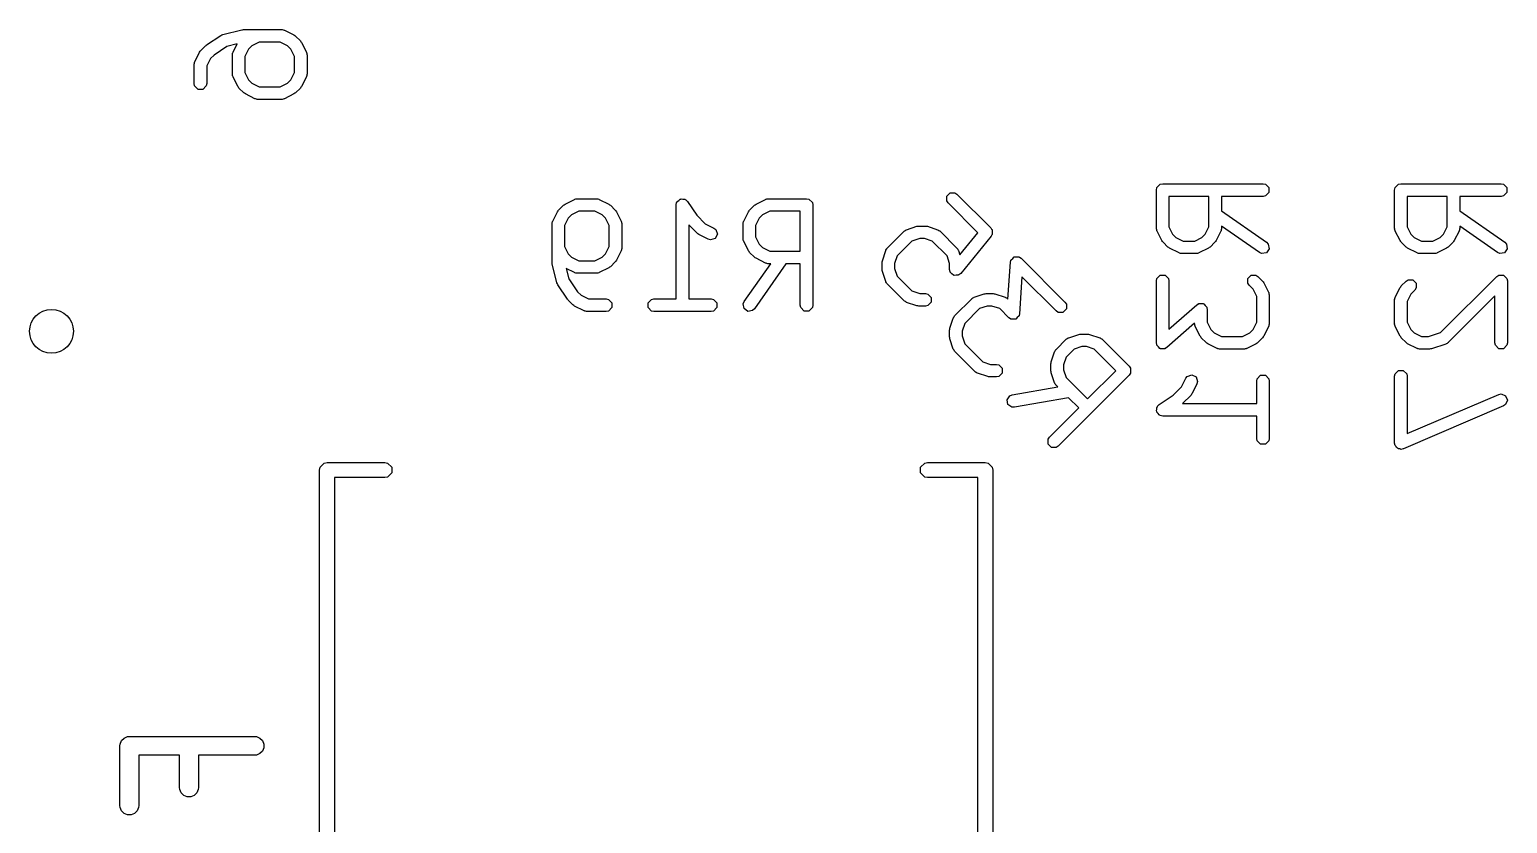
# Model space of a CAD drawing. Header units: inches. Extents: x 0.38 to 5.39, y 0.12 to 3.22.
# Drawn here: x 3.0437 to 3.5079, y 0.4407 to 0.6901 of the extents above; entities that cross this region are included whole.
import ezdxf

# ---------------------------------------------------------------- set-up
doc = ezdxf.new("R2010")
doc.units = ezdxf.units.IN
doc.header["$MEASUREMENT"] = 0
doc.layers.add('BLACK', color=250, linetype='CONTINUOUS')

msp = doc.modelspace()

# ---------------------------------------------------------------- linework, layer by layer
at = {"layer": 'BLACK', "linetype": 'CONTINUOUS'}
for p, q in [((3.09932, 0.68525), (3.10382, 0.68825)), ((3.10382, 0.68825), (3.10413, 0.68838)), ((3.10413, 0.68838), (3.10443, 0.68852)), ((3.10443, 0.68852), (3.11043, 0.69002)), ((3.11043, 0.69002), (3.11067, 0.69003)), ((3.11067, 0.69003), (3.11091, 0.69008)), ((3.11091, 0.69008), (3.12291, 0.69008)), ((3.12291, 0.69008), (3.12301, 0.69006)), ((3.12301, 0.69006), (3.12305, 0.69007)), ((3.12305, 0.69007), (3.12335, 0.68999)), ((3.12335, 0.68999), (3.12366, 0.68993)), ((3.12366, 0.68993), (3.1237, 0.6899)), ((3.1237, 0.6899), (3.12379, 0.68987)), ((3.12379, 0.68987), (3.12679, 0.68837)), ((3.12679, 0.68837), (3.12704, 0.68818)), ((3.12704, 0.68818), (3.1273, 0.688)), ((3.1273, 0.688), (3.1288, 0.6865)), ((3.09565, 0.67999), (3.09715, 0.68299)), ((3.09715, 0.68299), (3.09735, 0.68324)), ((3.09735, 0.68324), (3.09752, 0.6835)), ((3.09752, 0.6835), (3.09902, 0.685)), ((3.09902, 0.685), (3.09918, 0.68511)), ((3.09918, 0.68511), (3.09932, 0.68525)), ((3.10572, 0.68478), (3.10167, 0.68208)), ((3.10895, 0.68559), (3.10572, 0.68478)), ((3.10745, 0.68225), (3.10753, 0.68256)), ((3.10753, 0.68256), (3.10759, 0.68287)), ((3.10759, 0.68287), (3.10762, 0.6829)), ((3.10762, 0.6829), (3.10765, 0.68299)), ((3.10765, 0.68299), (3.10895, 0.68559)), ((3.11253, 0.68395), (3.11138, 0.68165)), ((3.11358, 0.68499), (3.11253, 0.68395)), ((3.11588, 0.68614), (3.11358, 0.68499)), ((3.12245, 0.68614), (3.11588, 0.68614)), ((3.12474, 0.68499), (3.12245, 0.68614)), ((3.12579, 0.68395), (3.12474, 0.68499)), ((3.12694, 0.68165), (3.12579, 0.68395)), ((3.1288, 0.6865), (3.12898, 0.68624)), ((3.12898, 0.68624), (3.12917, 0.68599)), ((3.12917, 0.68599), (3.13067, 0.68299)), ((3.13067, 0.68299), (3.1307, 0.6829)), ((3.1307, 0.6829), (3.13073, 0.68287)), ((3.13073, 0.68287), (3.13079, 0.68256)), ((3.13079, 0.68256), (3.13087, 0.68225)), ((3.09544, 0.67911), (3.09546, 0.67921)), ((3.09544, 0.67311), (3.09544, 0.67911)), ((3.09545, 0.67925), (3.09553, 0.67956)), ((3.09546, 0.67921), (3.09545, 0.67925)), ((3.09553, 0.67956), (3.09559, 0.67987)), ((3.09559, 0.67987), (3.09563, 0.6799)), ((3.09563, 0.6799), (3.09565, 0.67999)), ((3.10053, 0.68095), (3.09938, 0.67865)), ((3.09938, 0.67865), (3.09938, 0.67311)), ((3.10167, 0.68208), (3.10053, 0.68095)), ((3.10744, 0.68211), (3.10746, 0.68221)), ((3.10744, 0.67611), (3.10744, 0.68211)), ((3.10746, 0.68221), (3.10745, 0.68225)), ((3.11138, 0.68165), (3.11138, 0.67658)), ((3.12694, 0.67658), (3.12694, 0.68165)), ((3.13087, 0.68225), (3.13086, 0.68221)), ((3.13086, 0.68221), (3.13088, 0.68211)), ((3.13088, 0.68211), (3.13088, 0.67611)), ((3.09559, 0.67236), (3.09544, 0.67311)), ((3.09938, 0.67311), (3.09923, 0.67236)), ((3.10746, 0.67602), (3.10744, 0.67611)), ((3.10745, 0.67597), (3.10746, 0.67602)), ((3.10753, 0.67567), (3.10745, 0.67597)), ((3.10759, 0.67536), (3.10753, 0.67567)), ((3.10762, 0.67533), (3.10759, 0.67536)), ((3.10765, 0.67523), (3.10762, 0.67533)), ((3.10915, 0.67223), (3.10765, 0.67523)), ((3.11138, 0.67658), (3.11253, 0.67428)), ((3.11253, 0.67428), (3.11358, 0.67323)), ((3.11358, 0.67323), (3.11588, 0.67208)), ((3.12245, 0.67208), (3.12474, 0.67323)), ((3.12474, 0.67323), (3.12579, 0.67428)), ((3.12579, 0.67428), (3.12694, 0.67658)), ((3.13067, 0.67523), (3.12917, 0.67223)), ((3.1307, 0.67533), (3.13067, 0.67523)), ((3.13073, 0.67536), (3.1307, 0.67533)), ((3.13079, 0.67567), (3.13073, 0.67536)), ((3.13087, 0.67597), (3.13079, 0.67567)), ((3.13088, 0.67611), (3.13086, 0.67602)), ((3.13086, 0.67602), (3.13087, 0.67597)), ((3.09666, 0.67129), (3.09559, 0.67236)), ((3.09817, 0.67129), (3.09666, 0.67129)), ((3.09923, 0.67236), (3.09817, 0.67129)), ((3.10934, 0.67198), (3.10915, 0.67223)), ((3.10952, 0.67172), (3.10934, 0.67198)), ((3.11102, 0.67022), (3.10952, 0.67172)), ((3.11128, 0.67005), (3.11102, 0.67022)), ((3.11153, 0.66985), (3.11128, 0.67005)), ((3.11453, 0.66835), (3.11153, 0.66985)), ((3.11588, 0.67208), (3.12245, 0.67208)), ((3.12679, 0.66985), (3.12379, 0.66835)), ((3.12704, 0.67005), (3.12679, 0.66985)), ((3.1273, 0.67022), (3.12704, 0.67005)), ((3.1288, 0.67172), (3.1273, 0.67022)), ((3.12898, 0.67198), (3.1288, 0.67172)), ((3.12917, 0.67223), (3.12898, 0.67198)), ((3.11463, 0.66833), (3.11453, 0.66835)), ((3.11466, 0.66829), (3.11463, 0.66833)), ((3.11497, 0.66823), (3.11466, 0.66829)), ((3.11527, 0.66815), (3.11497, 0.66823)), ((3.11531, 0.66816), (3.11527, 0.66815)), ((3.11541, 0.66814), (3.11531, 0.66816)), ((3.12291, 0.66814), (3.11541, 0.66814)), ((3.12301, 0.66816), (3.12291, 0.66814)), ((3.12305, 0.66815), (3.12301, 0.66816)), ((3.12335, 0.66823), (3.12305, 0.66815)), ((3.12366, 0.66829), (3.12335, 0.66823)), ((3.1237, 0.66833), (3.12366, 0.66829)), ((3.12379, 0.66835), (3.1237, 0.66833)), ((3.39782, 0.64042), (3.39889, 0.64148)), ((3.39889, 0.64148), (3.39964, 0.64163)), ((3.39964, 0.64163), (3.43114, 0.64163)), ((3.43114, 0.64163), (3.43189, 0.64148)), ((3.43189, 0.64148), (3.43296, 0.64042)), ((3.47263, 0.64042), (3.47369, 0.64148)), ((3.47369, 0.64148), (3.47444, 0.64163)), ((3.47444, 0.64163), (3.50594, 0.64163)), ((3.50594, 0.64163), (3.50669, 0.64148)), ((3.50669, 0.64148), (3.50776, 0.64042)), ((3.21192, 0.63525), (3.21492, 0.63675)), ((3.21492, 0.63675), (3.21501, 0.63678)), ((3.21501, 0.63678), (3.21504, 0.63681)), ((3.21504, 0.63681), (3.21535, 0.63687)), ((3.21535, 0.63687), (3.21566, 0.63695)), ((3.21566, 0.63695), (3.2157, 0.63694)), ((3.2157, 0.63694), (3.2158, 0.63696)), ((3.2158, 0.63696), (3.2218, 0.63696)), ((3.2218, 0.63696), (3.22189, 0.63694)), ((3.22189, 0.63694), (3.22194, 0.63695)), ((3.22194, 0.63695), (3.22224, 0.63687)), ((3.22224, 0.63687), (3.22255, 0.63681)), ((3.22255, 0.63681), (3.22258, 0.63678)), ((3.22258, 0.63678), (3.22268, 0.63675)), ((3.22268, 0.63675), (3.22568, 0.63525)), ((3.24712, 0.63589), (3.24716, 0.63608)), ((3.24716, 0.63608), (3.24763, 0.6364)), ((3.24763, 0.6364), (3.24804, 0.63681)), ((3.24804, 0.63681), (3.24824, 0.63681)), ((3.24824, 0.63681), (3.24841, 0.63692)), ((3.24841, 0.63692), (3.24897, 0.63681)), ((3.24897, 0.63681), (3.24955, 0.63681)), ((3.24955, 0.63681), (3.24969, 0.63666)), ((3.24969, 0.63666), (3.24989, 0.63662)), ((3.24989, 0.63662), (3.25043, 0.63608)), ((3.25043, 0.63608), (3.25332, 0.63174)), ((3.27191, 0.63525), (3.27491, 0.63675)), ((3.27491, 0.63675), (3.275, 0.63678)), ((3.275, 0.63678), (3.27504, 0.63681)), ((3.27504, 0.63681), (3.27535, 0.63687)), ((3.27535, 0.63687), (3.27565, 0.63695)), ((3.27565, 0.63695), (3.27569, 0.63694)), ((3.27569, 0.63694), (3.27579, 0.63696)), ((3.27579, 0.63696), (3.28779, 0.63696)), ((3.28779, 0.63696), (3.28854, 0.63681)), ((3.28854, 0.63681), (3.28961, 0.63574)), ((3.33179, 0.63777), (3.33286, 0.63883)), ((3.33179, 0.63626), (3.33179, 0.63777)), ((3.33222, 0.63562), (3.33179, 0.63626)), ((3.33286, 0.63883), (3.33437, 0.63883)), ((3.33437, 0.63883), (3.335, 0.63841)), ((3.335, 0.63841), (3.34561, 0.6278)), ((3.39767, 0.63966), (3.39782, 0.64042)), ((3.39767, 0.62766), (3.39767, 0.63966)), ((3.41417, 0.63769), (3.40161, 0.63769)), ((3.40161, 0.63769), (3.40161, 0.62813)), ((3.41417, 0.62813), (3.41417, 0.63769)), ((3.43114, 0.63769), (3.41811, 0.63769)), ((3.41811, 0.63769), (3.41811, 0.63319)), ((3.43189, 0.63784), (3.43114, 0.63769)), ((3.43296, 0.63891), (3.43189, 0.63784)), ((3.43296, 0.64042), (3.43296, 0.63891)), ((3.47248, 0.63966), (3.47263, 0.64042)), ((3.47248, 0.62766), (3.47248, 0.63966)), ((3.48897, 0.63769), (3.47641, 0.63769)), ((3.47641, 0.63769), (3.47641, 0.62813)), ((3.48897, 0.62813), (3.48897, 0.63769)), ((3.50594, 0.63769), (3.49291, 0.63769)), ((3.49291, 0.63769), (3.49291, 0.63319)), ((3.50669, 0.63784), (3.50594, 0.63769)), ((3.50776, 0.63891), (3.50669, 0.63784)), ((3.50776, 0.64042), (3.50776, 0.63891)), ((3.20804, 0.62987), (3.20954, 0.63287)), ((3.20954, 0.63287), (3.20973, 0.63312)), ((3.20973, 0.63312), (3.20991, 0.63338)), ((3.20991, 0.63338), (3.21141, 0.63488)), ((3.21141, 0.63488), (3.21167, 0.63506)), ((3.21167, 0.63506), (3.21192, 0.63525)), ((3.21396, 0.63187), (3.21292, 0.63082)), ((3.21626, 0.63302), (3.21396, 0.63187)), ((3.22133, 0.63302), (3.21626, 0.63302)), ((3.22363, 0.63187), (3.22133, 0.63302)), ((3.22468, 0.63082), (3.22363, 0.63187)), ((3.22568, 0.63525), (3.22593, 0.63506)), ((3.22593, 0.63506), (3.22619, 0.63488)), ((3.22619, 0.63488), (3.22769, 0.63338)), ((3.22769, 0.63338), (3.22786, 0.63312)), ((3.22786, 0.63312), (3.22806, 0.63287)), ((3.22806, 0.63287), (3.22956, 0.62987)), ((3.24682, 0.63499), (3.24697, 0.63574)), ((3.24682, 0.60546), (3.24682, 0.63499)), ((3.24697, 0.63574), (3.24712, 0.63589)), ((3.25332, 0.63174), (3.25596, 0.62911)), ((3.26803, 0.62987), (3.26953, 0.63287)), ((3.26953, 0.63287), (3.26972, 0.63312)), ((3.26972, 0.63312), (3.2699, 0.63338)), ((3.2699, 0.63338), (3.2714, 0.63488)), ((3.2714, 0.63488), (3.27166, 0.63506)), ((3.27166, 0.63506), (3.27191, 0.63525)), ((3.27396, 0.63187), (3.27291, 0.63082)), ((3.27625, 0.63302), (3.27396, 0.63187)), ((3.28582, 0.63302), (3.27625, 0.63302)), ((3.28582, 0.62046), (3.28582, 0.63302)), ((3.28961, 0.63574), (3.28976, 0.63499)), ((3.28976, 0.63499), (3.28976, 0.60349)), ((3.34157, 0.62628), (3.33222, 0.63562)), ((3.41811, 0.63319), (3.43227, 0.62328)), ((3.49291, 0.63319), (3.50707, 0.62328)), ((3.20783, 0.62913), (3.20792, 0.62943)), ((3.20785, 0.62909), (3.20783, 0.62913)), ((3.20783, 0.62899), (3.20785, 0.62909)), ((3.20783, 0.61699), (3.20783, 0.62899)), ((3.20792, 0.62943), (3.20798, 0.62974)), ((3.20798, 0.62974), (3.20801, 0.62977)), ((3.20801, 0.62977), (3.20804, 0.62987)), ((3.21292, 0.63082), (3.21177, 0.62852)), ((3.21177, 0.62852), (3.21177, 0.62195)), ((3.22583, 0.62852), (3.22468, 0.63082)), ((3.22583, 0.62195), (3.22583, 0.62852)), ((3.22956, 0.62987), (3.22958, 0.62977)), ((3.22958, 0.62977), (3.22961, 0.62974)), ((3.22961, 0.62974), (3.22968, 0.62943)), ((3.22968, 0.62943), (3.22976, 0.62913)), ((3.22976, 0.62913), (3.22975, 0.62909)), ((3.22975, 0.62909), (3.22976, 0.62899)), ((3.22976, 0.62899), (3.22976, 0.62149)), ((3.2534, 0.6261), (3.25076, 0.62874)), ((3.25076, 0.62874), (3.25076, 0.60546)), ((3.25596, 0.62911), (3.25867, 0.62775)), ((3.25867, 0.62775), (3.25928, 0.62728)), ((3.25928, 0.62728), (3.25976, 0.62585)), ((3.26782, 0.62899), (3.26784, 0.62909)), ((3.26782, 0.62449), (3.26782, 0.62899)), ((3.26783, 0.62913), (3.26791, 0.62943)), ((3.26784, 0.62909), (3.26783, 0.62913)), ((3.26791, 0.62943), (3.26797, 0.62974)), ((3.26797, 0.62974), (3.268, 0.62977)), ((3.268, 0.62977), (3.26803, 0.62987)), ((3.27291, 0.63082), (3.27176, 0.62852)), ((3.27176, 0.62852), (3.27176, 0.62495)), ((3.31313, 0.62144), (3.31843, 0.62674)), ((3.31843, 0.62674), (3.31852, 0.6268)), ((3.31852, 0.6268), (3.31854, 0.62684)), ((3.31854, 0.62684), (3.31881, 0.62699)), ((3.31881, 0.62699), (3.31907, 0.62717)), ((3.31907, 0.62717), (3.31912, 0.62717)), ((3.31912, 0.62717), (3.3192, 0.62722)), ((3.3192, 0.62722), (3.32238, 0.62828)), ((3.32238, 0.62828), (3.3227, 0.62832)), ((3.3227, 0.62832), (3.32301, 0.62838)), ((3.32301, 0.62838), (3.32513, 0.62838)), ((3.32513, 0.62838), (3.32544, 0.62832)), ((3.32544, 0.62832), (3.32575, 0.62828)), ((3.32575, 0.62828), (3.32893, 0.62722)), ((3.32893, 0.62722), (3.32902, 0.62717)), ((3.32902, 0.62717), (3.32906, 0.62717)), ((3.32906, 0.62717), (3.32933, 0.62699)), ((3.32933, 0.62699), (3.3296, 0.62684)), ((3.3296, 0.62684), (3.32962, 0.6268)), ((3.32962, 0.6268), (3.3297, 0.62674)), ((3.3297, 0.62674), (3.335, 0.62144)), ((3.34561, 0.6278), (3.34588, 0.6274)), ((3.34588, 0.6274), (3.34595, 0.62734)), ((3.34595, 0.62734), (3.34596, 0.62728)), ((3.34596, 0.62728), (3.34604, 0.62716)), ((3.34604, 0.62716), (3.34604, 0.6265)), ((3.39769, 0.62757), (3.39767, 0.62766)), ((3.39768, 0.62752), (3.39769, 0.62757)), ((3.39776, 0.62722), (3.39768, 0.62752)), ((3.39782, 0.62691), (3.39776, 0.62722)), ((3.39785, 0.62688), (3.39782, 0.62691)), ((3.39788, 0.62678), (3.39785, 0.62688)), ((3.39938, 0.62378), (3.39788, 0.62678)), ((3.40161, 0.62813), (3.40276, 0.62583)), ((3.41302, 0.62583), (3.41417, 0.62813)), ((3.4179, 0.62678), (3.4164, 0.62378)), ((3.41793, 0.62688), (3.4179, 0.62678)), ((3.41796, 0.62691), (3.41793, 0.62688)), ((3.41802, 0.62722), (3.41796, 0.62691)), ((3.4181, 0.62752), (3.41802, 0.62722)), ((3.41811, 0.62766), (3.41809, 0.62757)), ((3.41809, 0.62757), (3.4181, 0.62752)), ((3.43001, 0.62005), (3.41811, 0.62838)), ((3.41811, 0.62838), (3.41811, 0.62766)), ((3.4725, 0.62757), (3.47248, 0.62766)), ((3.47248, 0.62752), (3.4725, 0.62757)), ((3.47256, 0.62722), (3.47248, 0.62752)), ((3.47263, 0.62691), (3.47256, 0.62722)), ((3.47266, 0.62688), (3.47263, 0.62691)), ((3.47268, 0.62678), (3.47266, 0.62688)), ((3.47418, 0.62378), (3.47268, 0.62678)), ((3.47641, 0.62813), (3.47756, 0.62583)), ((3.48782, 0.62583), (3.48897, 0.62813)), ((3.4927, 0.62678), (3.4912, 0.62378)), ((3.49273, 0.62688), (3.4927, 0.62678)), ((3.49276, 0.62691), (3.49273, 0.62688)), ((3.49282, 0.62722), (3.49276, 0.62691)), ((3.49291, 0.62752), (3.49282, 0.62722)), ((3.49291, 0.62766), (3.49289, 0.62757)), ((3.49289, 0.62757), (3.49291, 0.62752)), ((3.50481, 0.62005), (3.49291, 0.62838)), ((3.49291, 0.62838), (3.49291, 0.62766)), ((3.25366, 0.62592), (3.2534, 0.6261)), ((3.25391, 0.62573), (3.25366, 0.62592)), ((3.25691, 0.62423), (3.25391, 0.62573)), ((3.25765, 0.62403), (3.25691, 0.62423)), ((3.25908, 0.6245), (3.25765, 0.62403)), ((3.25976, 0.62585), (3.25908, 0.6245)), ((3.26784, 0.62439), (3.26782, 0.62449)), ((3.26783, 0.62435), (3.26784, 0.62439)), ((3.26791, 0.62405), (3.26783, 0.62435)), ((3.26797, 0.62374), (3.26791, 0.62405)), ((3.268, 0.6237), (3.26797, 0.62374)), ((3.26803, 0.62361), (3.268, 0.6237)), ((3.26953, 0.62061), (3.26803, 0.62361)), ((3.27176, 0.62495), (3.27291, 0.62266)), ((3.27291, 0.62266), (3.27396, 0.62161)), ((3.32089, 0.62363), (3.31624, 0.61898)), ((3.32333, 0.62444), (3.32089, 0.62363)), ((3.32481, 0.62444), (3.32333, 0.62444)), ((3.32725, 0.62363), (3.32481, 0.62444)), ((3.33189, 0.61898), (3.32725, 0.62363)), ((3.33591, 0.61937), (3.34157, 0.62628)), ((3.34574, 0.62516), (3.3362, 0.6135)), ((3.34597, 0.62559), (3.34574, 0.62516)), ((3.34604, 0.62566), (3.34597, 0.62559)), ((3.34604, 0.6265), (3.3461, 0.62584)), ((3.3461, 0.62584), (3.34604, 0.62572)), ((3.34604, 0.62572), (3.34604, 0.62566)), ((3.39957, 0.62353), (3.39938, 0.62378)), ((3.39975, 0.62327), (3.39957, 0.62353)), ((3.40125, 0.62177), (3.39975, 0.62327)), ((3.40276, 0.62583), (3.40381, 0.62478)), ((3.40381, 0.62478), (3.40611, 0.62363)), ((3.40611, 0.62363), (3.40968, 0.62363)), ((3.40968, 0.62363), (3.41197, 0.62478)), ((3.41197, 0.62478), (3.41302, 0.62583)), ((3.41603, 0.62327), (3.41453, 0.62177)), ((3.41621, 0.62353), (3.41603, 0.62327)), ((3.4164, 0.62378), (3.41621, 0.62353)), ((3.43227, 0.62328), (3.4328, 0.62272)), ((3.4328, 0.62272), (3.43306, 0.62124)), ((3.47438, 0.62353), (3.47418, 0.62378)), ((3.47455, 0.62327), (3.47438, 0.62353)), ((3.47605, 0.62177), (3.47455, 0.62327)), ((3.47756, 0.62583), (3.47861, 0.62478)), ((3.47861, 0.62478), (3.48091, 0.62363)), ((3.48091, 0.62363), (3.48448, 0.62363)), ((3.48448, 0.62363), (3.48678, 0.62478)), ((3.48678, 0.62478), (3.48782, 0.62583)), ((3.49083, 0.62327), (3.48933, 0.62177)), ((3.49101, 0.62353), (3.49083, 0.62327)), ((3.4912, 0.62378), (3.49101, 0.62353)), ((3.50707, 0.62328), (3.5076, 0.62272)), ((3.5076, 0.62272), (3.50786, 0.62124)), ((3.21177, 0.62195), (3.21292, 0.61966)), ((3.21292, 0.61966), (3.21396, 0.61861)), ((3.21396, 0.61861), (3.21626, 0.61746)), ((3.21626, 0.61746), (3.22133, 0.61746)), ((3.22133, 0.61746), (3.22363, 0.61861)), ((3.22363, 0.61861), (3.22468, 0.61966)), ((3.22468, 0.61966), (3.22583, 0.62195)), ((3.22786, 0.61736), (3.22769, 0.6171)), ((3.22806, 0.61761), (3.22786, 0.61736)), ((3.22956, 0.62061), (3.22806, 0.61761)), ((3.22958, 0.6207), (3.22956, 0.62061)), ((3.22961, 0.62074), (3.22958, 0.6207)), ((3.22968, 0.62105), (3.22961, 0.62074)), ((3.22976, 0.62135), (3.22968, 0.62105)), ((3.22976, 0.62149), (3.22975, 0.62139)), ((3.22975, 0.62139), (3.22976, 0.62135)), ((3.26972, 0.62036), (3.26953, 0.62061)), ((3.2699, 0.6201), (3.26972, 0.62036)), ((3.2714, 0.6186), (3.2699, 0.6201)), ((3.27166, 0.61842), (3.2714, 0.6186)), ((3.27191, 0.61823), (3.27166, 0.61842)), ((3.27491, 0.61673), (3.27191, 0.61823)), ((3.27396, 0.62161), (3.27625, 0.62046)), ((3.27625, 0.62046), (3.28582, 0.62046)), ((3.31156, 0.61717), (3.3116, 0.61749)), ((3.3116, 0.61749), (3.31266, 0.62067)), ((3.31266, 0.62067), (3.3127, 0.62075)), ((3.3127, 0.6208), (3.31288, 0.62106)), ((3.3127, 0.62075), (3.3127, 0.6208)), ((3.31288, 0.62106), (3.31304, 0.62134)), ((3.31304, 0.62134), (3.31308, 0.62136)), ((3.31308, 0.62136), (3.31313, 0.62144)), ((3.31624, 0.61898), (3.31543, 0.61655)), ((3.3327, 0.61655), (3.33189, 0.61898)), ((3.335, 0.62144), (3.33506, 0.62136)), ((3.33506, 0.62136), (3.3351, 0.62134)), ((3.3351, 0.62134), (3.33526, 0.62106)), ((3.33526, 0.62106), (3.33543, 0.6208)), ((3.33543, 0.6208), (3.33543, 0.62075)), ((3.33543, 0.62075), (3.33548, 0.62067)), ((3.33548, 0.62067), (3.33591, 0.61937)), ((3.3518, 0.617), (3.35194, 0.61754)), ((3.35194, 0.61762), (3.35197, 0.61765)), ((3.35194, 0.61754), (3.35194, 0.61762)), ((3.35197, 0.61765), (3.352, 0.61774)), ((3.352, 0.61774), (3.35252, 0.61819)), ((3.35252, 0.61819), (3.35301, 0.61868)), ((3.35301, 0.61868), (3.35308, 0.61868)), ((3.35308, 0.61868), (3.35313, 0.61873)), ((3.35313, 0.61873), (3.35382, 0.61868)), ((3.35382, 0.61868), (3.35452, 0.61868)), ((3.35452, 0.61868), (3.35459, 0.61863)), ((3.35459, 0.61863), (3.35464, 0.61863)), ((3.35464, 0.61863), (3.35469, 0.61857)), ((3.35469, 0.61857), (3.35515, 0.61826)), ((3.35515, 0.61826), (3.36894, 0.60447)), ((3.40151, 0.6216), (3.40125, 0.62177)), ((3.40176, 0.6214), (3.40151, 0.6216)), ((3.40476, 0.6199), (3.40176, 0.6214)), ((3.40486, 0.61988), (3.40476, 0.6199)), ((3.40489, 0.61985), (3.40486, 0.61988)), ((3.4052, 0.61978), (3.40489, 0.61985)), ((3.4055, 0.6197), (3.4052, 0.61978)), ((3.40554, 0.61972), (3.4055, 0.6197)), ((3.40564, 0.6197), (3.40554, 0.61972)), ((3.41014, 0.6197), (3.40564, 0.6197)), ((3.41024, 0.61972), (3.41014, 0.6197)), ((3.41028, 0.6197), (3.41024, 0.61972)), ((3.41058, 0.61978), (3.41028, 0.6197)), ((3.41089, 0.61985), (3.41058, 0.61978)), ((3.41093, 0.61988), (3.41089, 0.61985)), ((3.41102, 0.6199), (3.41093, 0.61988)), ((3.41402, 0.6214), (3.41102, 0.6199)), ((3.41427, 0.6216), (3.41402, 0.6214)), ((3.41453, 0.62177), (3.41427, 0.6216)), ((3.43071, 0.61974), (3.43001, 0.62005)), ((3.4322, 0.62), (3.43071, 0.61974)), ((3.43306, 0.62124), (3.4322, 0.62)), ((3.47631, 0.6216), (3.47605, 0.62177)), ((3.47656, 0.6214), (3.47631, 0.6216)), ((3.47956, 0.6199), (3.47656, 0.6214)), ((3.47966, 0.61988), (3.47956, 0.6199)), ((3.47969, 0.61985), (3.47966, 0.61988)), ((3.48, 0.61978), (3.47969, 0.61985)), ((3.4803, 0.6197), (3.48, 0.61978)), ((3.48035, 0.61972), (3.4803, 0.6197)), ((3.48044, 0.6197), (3.48035, 0.61972)), ((3.48494, 0.6197), (3.48044, 0.6197)), ((3.48504, 0.61972), (3.48494, 0.6197)), ((3.48508, 0.6197), (3.48504, 0.61972)), ((3.48539, 0.61978), (3.48508, 0.6197)), ((3.4857, 0.61985), (3.48539, 0.61978)), ((3.48573, 0.61988), (3.4857, 0.61985)), ((3.48582, 0.6199), (3.48573, 0.61988)), ((3.48882, 0.6214), (3.48582, 0.6199)), ((3.48907, 0.6216), (3.48882, 0.6214)), ((3.48933, 0.62177), (3.48907, 0.6216)), ((3.50551, 0.61974), (3.50481, 0.62005)), ((3.507, 0.62), (3.50551, 0.61974)), ((3.50786, 0.62124), (3.507, 0.62)), ((3.20788, 0.61675), (3.20783, 0.61699)), ((3.20789, 0.61651), (3.20788, 0.61675)), ((3.20939, 0.61051), (3.20789, 0.61651)), ((3.21492, 0.61373), (3.21232, 0.61503)), ((3.21232, 0.61503), (3.21313, 0.6118)), ((3.21501, 0.6137), (3.21492, 0.61373)), ((3.21504, 0.61367), (3.21501, 0.6137)), ((3.21535, 0.61361), (3.21504, 0.61367)), ((3.21566, 0.61353), (3.21535, 0.61361)), ((3.2157, 0.61354), (3.21566, 0.61353)), ((3.2158, 0.61352), (3.2157, 0.61354)), ((3.2218, 0.61352), (3.2158, 0.61352)), ((3.22189, 0.61354), (3.2218, 0.61352)), ((3.22194, 0.61353), (3.22189, 0.61354)), ((3.22224, 0.61361), (3.22194, 0.61353)), ((3.22255, 0.61367), (3.22224, 0.61361)), ((3.22258, 0.6137), (3.22255, 0.61367)), ((3.22268, 0.61373), (3.22258, 0.6137)), ((3.22568, 0.61523), (3.22268, 0.61373)), ((3.22593, 0.61542), (3.22568, 0.61523)), ((3.22619, 0.6156), (3.22593, 0.61542)), ((3.22769, 0.6171), (3.22619, 0.6156)), ((3.26818, 0.60462), (3.27651, 0.61652)), ((3.28131, 0.61652), (3.2714, 0.60236)), ((3.275, 0.6167), (3.27491, 0.61673)), ((3.27504, 0.61667), (3.275, 0.6167)), ((3.27535, 0.61661), (3.27504, 0.61667)), ((3.27565, 0.61653), (3.27535, 0.61661)), ((3.27569, 0.61654), (3.27565, 0.61653)), ((3.27579, 0.61652), (3.27569, 0.61654)), ((3.27651, 0.61652), (3.27579, 0.61652)), ((3.28582, 0.61652), (3.28131, 0.61652)), ((3.28582, 0.60349), (3.28582, 0.61652)), ((3.31149, 0.61686), (3.31156, 0.61717)), ((3.31149, 0.61474), (3.31149, 0.61686)), ((3.31156, 0.61443), (3.31149, 0.61474)), ((3.3116, 0.61412), (3.31156, 0.61443)), ((3.31266, 0.61094), (3.3116, 0.61412)), ((3.31543, 0.61655), (3.31543, 0.61506)), ((3.31543, 0.61506), (3.31624, 0.61263)), ((3.3327, 0.61474), (3.3327, 0.61655)), ((3.33285, 0.61399), (3.3327, 0.61474)), ((3.33293, 0.61392), (3.33285, 0.61399)), ((3.33294, 0.61381), (3.33293, 0.61392)), ((3.33345, 0.61339), (3.33294, 0.61381)), ((3.33392, 0.61292), (3.33345, 0.61339)), ((3.33402, 0.61292), (3.33392, 0.61292)), ((3.3341, 0.61286), (3.33402, 0.61292)), ((3.33476, 0.61292), (3.3341, 0.61286)), ((3.33543, 0.61292), (3.33476, 0.61292)), ((3.3355, 0.613), (3.33543, 0.61292)), ((3.3356, 0.61301), (3.3355, 0.613)), ((3.3362, 0.6135), (3.3356, 0.61301)), ((3.35103, 0.60542), (3.3518, 0.617)), ((3.39782, 0.61192), (3.39889, 0.61298)), ((3.39889, 0.61298), (3.40039, 0.61298)), ((3.40039, 0.61298), (3.40146, 0.61192)), ((3.42632, 0.61192), (3.42738, 0.61298)), ((3.42738, 0.61298), (3.42889, 0.61298)), ((3.42889, 0.61298), (3.42953, 0.61256)), ((3.50455, 0.61256), (3.50519, 0.61298)), ((3.50519, 0.61298), (3.50669, 0.61298)), ((3.50669, 0.61298), (3.50776, 0.61192)), ((3.20953, 0.61021), (3.20939, 0.61051)), ((3.20966, 0.6099), (3.20953, 0.61021)), ((3.21266, 0.6054), (3.20966, 0.6099)), ((3.21313, 0.6118), (3.21583, 0.60775)), ((3.3127, 0.61085), (3.31266, 0.61094)), ((3.3127, 0.61081), (3.3127, 0.61085)), ((3.31288, 0.61055), (3.3127, 0.61081)), ((3.31304, 0.61027), (3.31288, 0.61055)), ((3.31308, 0.61025), (3.31304, 0.61027)), ((3.31313, 0.61017), (3.31308, 0.61025)), ((3.31843, 0.60487), (3.31313, 0.61017)), ((3.31624, 0.61263), (3.32089, 0.60798)), ((3.35544, 0.61241), (3.35467, 0.60083)), ((3.36616, 0.60169), (3.35544, 0.61241)), ((3.39767, 0.61117), (3.39782, 0.61192)), ((3.39767, 0.59167), (3.39767, 0.61117)), ((3.40146, 0.61192), (3.40161, 0.61117)), ((3.40161, 0.61117), (3.40161, 0.59601)), ((3.42632, 0.61041), (3.42632, 0.61192)), ((3.42675, 0.60977), (3.42632, 0.61041)), ((3.42802, 0.6085), (3.42675, 0.60977)), ((3.42917, 0.6062), (3.42802, 0.6085)), ((3.42953, 0.61256), (3.43103, 0.61106)), ((3.43103, 0.61106), (3.43121, 0.6108)), ((3.43121, 0.6108), (3.4314, 0.61055)), ((3.4314, 0.61055), (3.4329, 0.60755)), ((3.47268, 0.60605), (3.47418, 0.60905)), ((3.47418, 0.60905), (3.47438, 0.6093)), ((3.47438, 0.6093), (3.47455, 0.60956)), ((3.47455, 0.60956), (3.47605, 0.61106)), ((3.47605, 0.61106), (3.47669, 0.61148)), ((3.47669, 0.61148), (3.4782, 0.61148)), ((3.47884, 0.60827), (3.47756, 0.607)), ((3.4782, 0.61148), (3.47926, 0.61042)), ((3.47926, 0.60891), (3.47884, 0.60827)), ((3.47926, 0.61042), (3.47926, 0.60891)), ((3.48688, 0.59489), (3.50455, 0.61256)), ((3.50776, 0.61192), (3.50791, 0.61117)), ((3.50791, 0.61117), (3.50791, 0.59167)), ((3.2128, 0.60526), (3.21266, 0.6054)), ((3.21291, 0.6051), (3.2128, 0.60526)), ((3.21441, 0.6036), (3.21291, 0.6051)), ((3.21467, 0.60342), (3.21441, 0.6036)), ((3.21492, 0.60323), (3.21467, 0.60342)), ((3.21583, 0.60775), (3.21696, 0.60661)), ((3.21696, 0.60661), (3.21926, 0.60546)), ((3.21926, 0.60546), (3.2248, 0.60546)), ((3.2248, 0.60546), (3.22555, 0.60531)), ((3.22555, 0.60531), (3.22662, 0.60425)), ((3.22662, 0.60425), (3.22662, 0.60274)), ((3.23798, 0.60425), (3.23904, 0.60531)), ((3.23798, 0.60274), (3.23798, 0.60425)), ((3.23904, 0.60531), (3.23979, 0.60546)), ((3.23979, 0.60546), (3.24682, 0.60546)), ((3.25076, 0.60546), (3.25779, 0.60546)), ((3.25779, 0.60546), (3.25855, 0.60531)), ((3.25855, 0.60531), (3.25961, 0.60425)), ((3.25961, 0.60425), (3.25961, 0.60274)), ((3.26787, 0.60392), (3.26818, 0.60462)), ((3.26813, 0.60243), (3.26787, 0.60392)), ((3.28597, 0.60274), (3.28582, 0.60349)), ((3.28976, 0.60349), (3.28961, 0.60274)), ((3.31852, 0.60481), (3.31843, 0.60487)), ((3.31854, 0.60477), (3.31852, 0.60481)), ((3.31881, 0.60462), (3.31854, 0.60477)), ((3.31907, 0.60444), (3.31881, 0.60462)), ((3.31912, 0.60444), (3.31907, 0.60444)), ((3.3192, 0.60439), (3.31912, 0.60444)), ((3.32238, 0.60333), (3.3192, 0.60439)), ((3.32089, 0.60798), (3.32333, 0.60717)), ((3.32333, 0.60717), (3.32513, 0.60717)), ((3.32513, 0.60717), (3.32588, 0.60702)), ((3.32588, 0.60702), (3.32695, 0.60595)), ((3.32695, 0.60445), (3.32588, 0.60338)), ((3.32695, 0.60595), (3.32695, 0.60445)), ((3.33434, 0.60023), (3.33964, 0.60553)), ((3.33964, 0.60553), (3.33973, 0.60558)), ((3.33973, 0.60558), (3.33975, 0.60563)), ((3.33975, 0.60563), (3.34002, 0.60578)), ((3.34002, 0.60578), (3.34028, 0.60596)), ((3.34028, 0.60596), (3.34033, 0.60596)), ((3.34033, 0.60596), (3.34041, 0.60601)), ((3.34041, 0.60601), (3.3436, 0.60707)), ((3.3436, 0.60707), (3.34391, 0.60711)), ((3.34391, 0.60711), (3.34422, 0.60717)), ((3.34422, 0.60717), (3.34634, 0.60717)), ((3.34634, 0.60717), (3.34665, 0.60711)), ((3.34665, 0.60711), (3.34696, 0.60707)), ((3.34696, 0.60707), (3.35014, 0.60601)), ((3.35014, 0.60601), (3.35023, 0.60596)), ((3.35023, 0.60596), (3.35027, 0.60596)), ((3.35027, 0.60596), (3.35054, 0.60578)), ((3.35054, 0.60578), (3.35081, 0.60563)), ((3.35081, 0.60563), (3.35083, 0.60558)), ((3.35083, 0.60558), (3.35091, 0.60553)), ((3.35091, 0.60553), (3.35103, 0.60542)), ((3.36894, 0.60447), (3.36937, 0.60383)), ((3.36937, 0.60383), (3.36937, 0.60232)), ((3.40161, 0.59601), (3.41034, 0.60365)), ((3.41034, 0.60365), (3.41083, 0.60393)), ((3.41083, 0.60393), (3.41089, 0.60399)), ((3.41089, 0.60399), (3.41093, 0.60399)), ((3.41093, 0.60399), (3.41101, 0.60403)), ((3.41101, 0.60403), (3.4117, 0.60399)), ((3.4117, 0.60399), (3.41239, 0.60399)), ((3.41239, 0.60399), (3.41244, 0.60394)), ((3.41244, 0.60394), (3.41251, 0.60393)), ((3.41251, 0.60393), (3.41297, 0.60341)), ((3.42917, 0.59813), (3.42917, 0.6062)), ((3.4329, 0.60755), (3.43292, 0.60745)), ((3.43292, 0.60745), (3.43296, 0.60742)), ((3.43296, 0.60742), (3.43302, 0.60711)), ((3.43302, 0.60711), (3.4331, 0.60681)), ((3.4331, 0.60681), (3.43309, 0.60676)), ((3.43309, 0.60676), (3.43311, 0.60667)), ((3.43311, 0.60667), (3.43311, 0.59767)), ((3.47248, 0.60531), (3.47256, 0.60561)), ((3.4725, 0.60526), (3.47248, 0.60531)), ((3.47248, 0.60517), (3.4725, 0.60526)), ((3.47248, 0.59767), (3.47248, 0.60517)), ((3.47256, 0.60561), (3.47263, 0.60592)), ((3.47263, 0.60592), (3.47266, 0.60595)), ((3.47266, 0.60595), (3.47268, 0.60605)), ((3.47756, 0.607), (3.47641, 0.6047)), ((3.47641, 0.6047), (3.47641, 0.59813)), ((3.50397, 0.60641), (3.48933, 0.59178)), ((3.50397, 0.59167), (3.50397, 0.60641)), ((3.21792, 0.60173), (3.21492, 0.60323)), ((3.21801, 0.60171), (3.21792, 0.60173)), ((3.21804, 0.60167), (3.21801, 0.60171)), ((3.21835, 0.60161), (3.21804, 0.60167)), ((3.21866, 0.60153), (3.21835, 0.60161)), ((3.2187, 0.60154), (3.21866, 0.60153)), ((3.2188, 0.60152), (3.2187, 0.60154)), ((3.2248, 0.60152), (3.2188, 0.60152)), ((3.22555, 0.60167), (3.2248, 0.60152)), ((3.22662, 0.60274), (3.22555, 0.60167)), ((3.23904, 0.60167), (3.23798, 0.60274)), ((3.23979, 0.60152), (3.23904, 0.60167)), ((3.25779, 0.60152), (3.23979, 0.60152)), ((3.25855, 0.60167), (3.25779, 0.60152)), ((3.25961, 0.60274), (3.25855, 0.60167)), ((3.26936, 0.60157), (3.26813, 0.60243)), ((3.27085, 0.60183), (3.26936, 0.60157)), ((3.2714, 0.60236), (3.27085, 0.60183)), ((3.28704, 0.60167), (3.28597, 0.60274)), ((3.28854, 0.60167), (3.28704, 0.60167)), ((3.28961, 0.60274), (3.28854, 0.60167)), ((3.3227, 0.60329), (3.32238, 0.60333)), ((3.32301, 0.60323), (3.3227, 0.60329)), ((3.32513, 0.60323), (3.32301, 0.60323)), ((3.32588, 0.60338), (3.32513, 0.60323)), ((3.33281, 0.59628), (3.33387, 0.59946)), ((3.33387, 0.59946), (3.33392, 0.59954)), ((3.33392, 0.59959), (3.33409, 0.59985)), ((3.33392, 0.59954), (3.33392, 0.59959)), ((3.33409, 0.59985), (3.33425, 0.60013)), ((3.33425, 0.60013), (3.33429, 0.60015)), ((3.33429, 0.60015), (3.33434, 0.60023)), ((3.3421, 0.60242), (3.33745, 0.59777)), ((3.34454, 0.60323), (3.3421, 0.60242)), ((3.34602, 0.60323), (3.34454, 0.60323)), ((3.34846, 0.60242), (3.34602, 0.60323)), ((3.35131, 0.59956), (3.34846, 0.60242)), ((3.35178, 0.59925), (3.35131, 0.59956)), ((3.35183, 0.59919), (3.35178, 0.59925)), ((3.35187, 0.59919), (3.35183, 0.59919)), ((3.35195, 0.59914), (3.35187, 0.59919)), ((3.35264, 0.59914), (3.35195, 0.59914)), ((3.35333, 0.59909), (3.35264, 0.59914)), ((3.35339, 0.59914), (3.35333, 0.59909)), ((3.35346, 0.59914), (3.35339, 0.59914)), ((3.35395, 0.59963), (3.35346, 0.59914)), ((3.35447, 0.60008), (3.35395, 0.59963)), ((3.35449, 0.60017), (3.35447, 0.60008)), ((3.35452, 0.6002), (3.35449, 0.60017)), ((3.35467, 0.60083), (3.35452, 0.60029)), ((3.35452, 0.60029), (3.35452, 0.6002)), ((3.3668, 0.60126), (3.36616, 0.60169)), ((3.3683, 0.60126), (3.3668, 0.60126)), ((3.36937, 0.60232), (3.3683, 0.60126)), ((3.41297, 0.60341), (3.41346, 0.60292)), ((3.41346, 0.60292), (3.41348, 0.60283)), ((3.41348, 0.60283), (3.4135, 0.6028)), ((3.4135, 0.6028), (3.4135, 0.60272)), ((3.4135, 0.60272), (3.41361, 0.60217)), ((3.41361, 0.60217), (3.41361, 0.59813)), ((3.3327, 0.59565), (3.33277, 0.59596)), ((3.3327, 0.59353), (3.3327, 0.59565)), ((3.33277, 0.59596), (3.33281, 0.59628)), ((3.33745, 0.59777), (3.33664, 0.59533)), ((3.33664, 0.59533), (3.33664, 0.59385)), ((3.37011, 0.59328), (3.37329, 0.59434)), ((3.37329, 0.59434), (3.3736, 0.59438)), ((3.3736, 0.59438), (3.37391, 0.59444)), ((3.37391, 0.59444), (3.37603, 0.59444)), ((3.37603, 0.59444), (3.37634, 0.59438)), ((3.37634, 0.59438), (3.37666, 0.59434)), ((3.37666, 0.59434), (3.37984, 0.59328)), ((3.40967, 0.59783), (3.40094, 0.59019)), ((3.40967, 0.59767), (3.40967, 0.59783)), ((3.40969, 0.59757), (3.40967, 0.59767)), ((3.40968, 0.59753), (3.40969, 0.59757)), ((3.40976, 0.59722), (3.40968, 0.59753)), ((3.40982, 0.59691), (3.40976, 0.59722)), ((3.40985, 0.59688), (3.40982, 0.59691)), ((3.40988, 0.59679), (3.40985, 0.59688)), ((3.41138, 0.59379), (3.40988, 0.59679)), ((3.41361, 0.59813), (3.41476, 0.59583)), ((3.41476, 0.59583), (3.41581, 0.59479)), ((3.41581, 0.59479), (3.4181, 0.59364)), ((3.42467, 0.59364), (3.42697, 0.59479)), ((3.42697, 0.59479), (3.42802, 0.59583)), ((3.42802, 0.59583), (3.42917, 0.59813)), ((3.4329, 0.59679), (3.4314, 0.59379)), ((3.43292, 0.59688), (3.4329, 0.59679)), ((3.43296, 0.59691), (3.43292, 0.59688)), ((3.43302, 0.59722), (3.43296, 0.59691)), ((3.4331, 0.59753), (3.43302, 0.59722)), ((3.43311, 0.59767), (3.43309, 0.59757)), ((3.43309, 0.59757), (3.4331, 0.59753)), ((3.4725, 0.59757), (3.47248, 0.59767)), ((3.47248, 0.59753), (3.4725, 0.59757)), ((3.47256, 0.59722), (3.47248, 0.59753)), ((3.47263, 0.59691), (3.47256, 0.59722)), ((3.47266, 0.59688), (3.47263, 0.59691)), ((3.47268, 0.59679), (3.47266, 0.59688)), ((3.47418, 0.59379), (3.47268, 0.59679)), ((3.47641, 0.59813), (3.47756, 0.59583)), ((3.47756, 0.59583), (3.47861, 0.59479)), ((3.47861, 0.59479), (3.48091, 0.59364)), ((3.48312, 0.59364), (3.48688, 0.59489)), ((3.33277, 0.59322), (3.3327, 0.59353)), ((3.33281, 0.59291), (3.33277, 0.59322)), ((3.33387, 0.58973), (3.33281, 0.59291)), ((3.33392, 0.58964), (3.33387, 0.58973)), ((3.33392, 0.5896), (3.33392, 0.58964)), ((3.33409, 0.58934), (3.33392, 0.5896)), ((3.33664, 0.59385), (3.33745, 0.59141)), ((3.33745, 0.59141), (3.34316, 0.58571)), ((3.36591, 0.58925), (3.36606, 0.58952)), ((3.36606, 0.58952), (3.3661, 0.58954)), ((3.3661, 0.58954), (3.36616, 0.58962)), ((3.36616, 0.58962), (3.36934, 0.5928)), ((3.37179, 0.58969), (3.36927, 0.58717)), ((3.36934, 0.5928), (3.36942, 0.59286)), ((3.36942, 0.59286), (3.36944, 0.5929)), ((3.36944, 0.5929), (3.36972, 0.59306)), ((3.36972, 0.59306), (3.36998, 0.59323)), ((3.36998, 0.59323), (3.37002, 0.59323)), ((3.37002, 0.59323), (3.37011, 0.59328)), ((3.37423, 0.5905), (3.37179, 0.58969)), ((3.37571, 0.5905), (3.37423, 0.5905)), ((3.37815, 0.58969), (3.37571, 0.5905)), ((3.38492, 0.58293), (3.37815, 0.58969)), ((3.37984, 0.59328), (3.37992, 0.59323)), ((3.37992, 0.59323), (3.37997, 0.59323)), ((3.37997, 0.59323), (3.38023, 0.59306)), ((3.38023, 0.59306), (3.38051, 0.5929)), ((3.38051, 0.5929), (3.38053, 0.59286)), ((3.38053, 0.59286), (3.38061, 0.5928)), ((3.38061, 0.5928), (3.38909, 0.58432)), ((3.39778, 0.59112), (3.39767, 0.59167)), ((3.39778, 0.59104), (3.39778, 0.59112)), ((3.3978, 0.59101), (3.39778, 0.59104)), ((3.39782, 0.59092), (3.3978, 0.59101)), ((3.39831, 0.59043), (3.39782, 0.59092)), ((3.39877, 0.5899), (3.39831, 0.59043)), ((3.39884, 0.5899), (3.39877, 0.5899)), ((3.39889, 0.58985), (3.39884, 0.5899)), ((3.39958, 0.58985), (3.39889, 0.58985)), ((3.40027, 0.5898), (3.39958, 0.58985)), ((3.40035, 0.58985), (3.40027, 0.5898)), ((3.40039, 0.58985), (3.40035, 0.58985)), ((3.40045, 0.58991), (3.40039, 0.58985)), ((3.40094, 0.59019), (3.40045, 0.58991)), ((3.41157, 0.59354), (3.41138, 0.59379)), ((3.41175, 0.59328), (3.41157, 0.59354)), ((3.41325, 0.59178), (3.41175, 0.59328)), ((3.41351, 0.5916), (3.41325, 0.59178)), ((3.41376, 0.59141), (3.41351, 0.5916)), ((3.41676, 0.58991), (3.41376, 0.59141)), ((3.41685, 0.58988), (3.41676, 0.58991)), ((3.41689, 0.58985), (3.41685, 0.58988)), ((3.4172, 0.58979), (3.41689, 0.58985)), ((3.4175, 0.58971), (3.4172, 0.58979)), ((3.41754, 0.58972), (3.4175, 0.58971)), ((3.41764, 0.5897), (3.41754, 0.58972)), ((3.42514, 0.5897), (3.41764, 0.5897)), ((3.4181, 0.59364), (3.42467, 0.59364)), ((3.42524, 0.58972), (3.42514, 0.5897)), ((3.42528, 0.58971), (3.42524, 0.58972)), ((3.42558, 0.58979), (3.42528, 0.58971)), ((3.42589, 0.58985), (3.42558, 0.58979)), ((3.42592, 0.58988), (3.42589, 0.58985)), ((3.42602, 0.58991), (3.42592, 0.58988)), ((3.42902, 0.59141), (3.42602, 0.58991)), ((3.42927, 0.5916), (3.42902, 0.59141)), ((3.42953, 0.59178), (3.42927, 0.5916)), ((3.43103, 0.59328), (3.42953, 0.59178)), ((3.43121, 0.59354), (3.43103, 0.59328)), ((3.4314, 0.59379), (3.43121, 0.59354)), ((3.47438, 0.59354), (3.47418, 0.59379)), ((3.47455, 0.59328), (3.47438, 0.59354)), ((3.47605, 0.59178), (3.47455, 0.59328)), ((3.47632, 0.5916), (3.47605, 0.59178)), ((3.47656, 0.59141), (3.47632, 0.5916)), ((3.47956, 0.58991), (3.47656, 0.59141)), ((3.47966, 0.58988), (3.47956, 0.58991)), ((3.47969, 0.58985), (3.47966, 0.58988)), ((3.48, 0.58979), (3.47969, 0.58985)), ((3.4803, 0.58971), (3.48, 0.58979)), ((3.48035, 0.58972), (3.4803, 0.58971)), ((3.48044, 0.5897), (3.48035, 0.58972)), ((3.48344, 0.5897), (3.48044, 0.5897)), ((3.48091, 0.59364), (3.48312, 0.59364)), ((3.48375, 0.58976), (3.48344, 0.5897)), ((3.48407, 0.5898), (3.48375, 0.58976)), ((3.48857, 0.5913), (3.48407, 0.5898)), ((3.48865, 0.59135), (3.48857, 0.5913)), ((3.4887, 0.59135), (3.48865, 0.59135)), ((3.48896, 0.59152), (3.4887, 0.59135)), ((3.48923, 0.59168), (3.48896, 0.59152)), ((3.48925, 0.59172), (3.48923, 0.59168)), ((3.48933, 0.59178), (3.48925, 0.59172)), ((3.50412, 0.59092), (3.50397, 0.59167)), ((3.50519, 0.58985), (3.50412, 0.59092)), ((3.50669, 0.58985), (3.50519, 0.58985)), ((3.50776, 0.59092), (3.50669, 0.58985)), ((3.50791, 0.59167), (3.50776, 0.59092)), ((3.33425, 0.58906), (3.33409, 0.58934)), ((3.33429, 0.58904), (3.33425, 0.58906)), ((3.33434, 0.58896), (3.33429, 0.58904)), ((3.3407, 0.5826), (3.33434, 0.58896)), ((3.34316, 0.58571), (3.3456, 0.5849)), ((3.3456, 0.5849), (3.3474, 0.5849)), ((3.3474, 0.5849), (3.34815, 0.58475)), ((3.36452, 0.58505), (3.36458, 0.58536)), ((3.36452, 0.58293), (3.36452, 0.58505)), ((3.36458, 0.58536), (3.36462, 0.58567)), ((3.36462, 0.58567), (3.36568, 0.58885)), ((3.36568, 0.58885), (3.36573, 0.58894)), ((3.36573, 0.58898), (3.36591, 0.58925)), ((3.36573, 0.58894), (3.36573, 0.58898)), ((3.36927, 0.58717), (3.36846, 0.58473)), ((3.34079, 0.58254), (3.3407, 0.5826)), ((3.34081, 0.5825), (3.34079, 0.58254)), ((3.34108, 0.58234), (3.34081, 0.5825)), ((3.34134, 0.58217), (3.34108, 0.58234)), ((3.34139, 0.58217), (3.34134, 0.58217)), ((3.34147, 0.58212), (3.34139, 0.58217)), ((3.34466, 0.58106), (3.34147, 0.58212)), ((3.34497, 0.58102), (3.34466, 0.58106)), ((3.34528, 0.58096), (3.34497, 0.58102)), ((3.3474, 0.58096), (3.34528, 0.58096)), ((3.34815, 0.58111), (3.3474, 0.58096)), ((3.34815, 0.58475), (3.34922, 0.58368)), ((3.34922, 0.58217), (3.34815, 0.58111)), ((3.34922, 0.58368), (3.34922, 0.58217)), ((3.36458, 0.58262), (3.36452, 0.58293)), ((3.36462, 0.58231), (3.36458, 0.58262)), ((3.36568, 0.57912), (3.36462, 0.58231)), ((3.38909, 0.58154), (3.36682, 0.55926)), ((3.36846, 0.58473), (3.36846, 0.58325)), ((3.36846, 0.58325), (3.36927, 0.58081)), ((3.36927, 0.58081), (3.37603, 0.57405)), ((3.37603, 0.57405), (3.38492, 0.58293)), ((3.38909, 0.58432), (3.38952, 0.58368)), ((3.38952, 0.58217), (3.38909, 0.58154)), ((3.38952, 0.58368), (3.38952, 0.58217)), ((3.40552, 0.57784), (3.40688, 0.58055)), ((3.40688, 0.58055), (3.40735, 0.58116)), ((3.40735, 0.58116), (3.40878, 0.58163)), ((3.40878, 0.58163), (3.41013, 0.58096)), ((3.41013, 0.58096), (3.4106, 0.57953)), ((3.42917, 0.57967), (3.42932, 0.58042)), ((3.42932, 0.58042), (3.43038, 0.58149)), ((3.43038, 0.58149), (3.43189, 0.58149)), ((3.43189, 0.58149), (3.43296, 0.58042)), ((3.43296, 0.58042), (3.43311, 0.57967)), ((3.47248, 0.58117), (3.47263, 0.58192)), ((3.47248, 0.56017), (3.47248, 0.58117)), ((3.47263, 0.58192), (3.47369, 0.58299)), ((3.47369, 0.58299), (3.4752, 0.58299)), ((3.4752, 0.58299), (3.47626, 0.58192)), ((3.47626, 0.58192), (3.47641, 0.58117)), ((3.47641, 0.58117), (3.47641, 0.56316)), ((3.35236, 0.57532), (3.36667, 0.57785)), ((3.36573, 0.57904), (3.36568, 0.57912)), ((3.36573, 0.57899), (3.36573, 0.57904)), ((3.36591, 0.57873), (3.36573, 0.57899)), ((3.36606, 0.57846), (3.36591, 0.57873)), ((3.3661, 0.57844), (3.36606, 0.57846)), ((3.36616, 0.57835), (3.3661, 0.57844)), ((3.36667, 0.57785), (3.36616, 0.57835)), ((3.40289, 0.5752), (3.40552, 0.57784)), ((3.4089, 0.57579), (3.40871, 0.57554)), ((3.4104, 0.57879), (3.4089, 0.57579)), ((3.4106, 0.57953), (3.4104, 0.57879)), ((3.42917, 0.57264), (3.42917, 0.57967)), ((3.43311, 0.57967), (3.43311, 0.56167)), ((3.50517, 0.57548), (3.50592, 0.57564)), ((3.50592, 0.57564), (3.50732, 0.57508)), ((3.35078, 0.57381), (3.35164, 0.57504)), ((3.35104, 0.57232), (3.35078, 0.57381)), ((3.35228, 0.57146), (3.35104, 0.57232)), ((3.35164, 0.57504), (3.35236, 0.57532)), ((3.35304, 0.57144), (3.35228, 0.57146)), ((3.37006, 0.57445), (3.35304, 0.57144)), ((3.36404, 0.56205), (3.37325, 0.57126)), ((3.37325, 0.57126), (3.37006, 0.57445)), ((3.39782, 0.57142), (3.39797, 0.57157)), ((3.39782, 0.57085), (3.39782, 0.57142)), ((3.39797, 0.57157), (3.39801, 0.57177)), ((3.39801, 0.57177), (3.39855, 0.57231)), ((3.39855, 0.57231), (3.40289, 0.5752)), ((3.40853, 0.57528), (3.40589, 0.57264)), ((3.40589, 0.57264), (3.42917, 0.57264)), ((3.40871, 0.57554), (3.40853, 0.57528)), ((3.50672, 0.57186), (3.47522, 0.55836)), ((3.47641, 0.56316), (3.50517, 0.57548)), ((3.50735, 0.5723), (3.50672, 0.57186)), ((3.50732, 0.57508), (3.50791, 0.57369)), ((3.50791, 0.57369), (3.50735, 0.5723)), ((3.39771, 0.57029), (3.39782, 0.57085)), ((3.39782, 0.57012), (3.39771, 0.57029)), ((3.39782, 0.56992), (3.39782, 0.57012)), ((3.39823, 0.56951), (3.39782, 0.56992)), ((3.39855, 0.56904), (3.39823, 0.56951)), ((3.39874, 0.569), (3.39855, 0.56904)), ((3.39889, 0.56885), (3.39874, 0.569)), ((3.39964, 0.5687), (3.39889, 0.56885)), ((3.42917, 0.5687), (3.39964, 0.5687)), ((3.42917, 0.56167), (3.42917, 0.5687)), ((3.36361, 0.56141), (3.36404, 0.56205)), ((3.42932, 0.56092), (3.42917, 0.56167)), ((3.43311, 0.56167), (3.43296, 0.56092)), ((3.36361, 0.5599), (3.36361, 0.56141)), ((3.36468, 0.55884), (3.36361, 0.5599)), ((3.36618, 0.55884), (3.36468, 0.55884)), ((3.36682, 0.55926), (3.36618, 0.55884)), ((3.43038, 0.55985), (3.42932, 0.56092)), ((3.43189, 0.55985), (3.43038, 0.55985)), ((3.43296, 0.56092), (3.43189, 0.55985)), ((3.47248, 0.56016), (3.47248, 0.56017)), ((3.47248, 0.56015), (3.47248, 0.56016)), ((3.47248, 0.56013), (3.47248, 0.56015)), ((3.47263, 0.55942), (3.47248, 0.56013)), ((3.47291, 0.55913), (3.47263, 0.55942)), ((3.47307, 0.55876), (3.47291, 0.55913)), ((3.47342, 0.55862), (3.47307, 0.55876)), ((3.47369, 0.55835), (3.47342, 0.55862)), ((3.47409, 0.55835), (3.47369, 0.55835)), ((3.47447, 0.5582), (3.47409, 0.55835)), ((3.47518, 0.55835), (3.47447, 0.5582)), ((3.4752, 0.55835), (3.47518, 0.55835)), ((3.47522, 0.55836), (3.4752, 0.55836)), ((3.4752, 0.55836), (3.4752, 0.55835)), ((3.13483, 0.55172), (3.13501, 0.55263)), ((3.13501, 0.55263), (3.13629, 0.55391)), ((3.13629, 0.55391), (3.1372, 0.55409)), ((3.1372, 0.55409), (3.15531, 0.55409)), ((3.15531, 0.55409), (3.15621, 0.55391)), ((3.15621, 0.55391), (3.15749, 0.55263)), ((3.15749, 0.55263), (3.15749, 0.55082)), ((3.3236, 0.55263), (3.32488, 0.55391)), ((3.3236, 0.55082), (3.3236, 0.55263)), ((3.32488, 0.55391), (3.32578, 0.55409)), ((3.32578, 0.55409), (3.34389, 0.55409)), ((3.34389, 0.55409), (3.34479, 0.55391)), ((3.34479, 0.55391), (3.34607, 0.55263)), ((3.34607, 0.55263), (3.34625, 0.55172)), ((3.13483, 0.15999), (3.13483, 0.55172)), ((3.15531, 0.54936), (3.13956, 0.54936)), ((3.13956, 0.54936), (3.13956, 0.16235)), ((3.15621, 0.54954), (3.15531, 0.54936)), ((3.15749, 0.55082), (3.15621, 0.54954)), ((3.32488, 0.54954), (3.3236, 0.55082)), ((3.32578, 0.54936), (3.32488, 0.54954)), ((3.34153, 0.54936), (3.32578, 0.54936)), ((3.34153, 0.16235), (3.34153, 0.54936)), ((3.34625, 0.55172), (3.34625, 0.15999)), ((3.07213, 0.4651), (3.07218, 0.46568)), ((3.07213, 0.44636), (3.07213, 0.4651)), ((3.07218, 0.46568), (3.07262, 0.46675)), ((3.07262, 0.46675), (3.07344, 0.46756)), ((3.07344, 0.46756), (3.0745, 0.468)), ((3.0745, 0.468), (3.07508, 0.46806)), ((3.07508, 0.46806), (3.11445, 0.46806)), ((3.11445, 0.46806), (3.11503, 0.468)), ((3.11503, 0.468), (3.11609, 0.46756)), ((3.11609, 0.46756), (3.1169, 0.46675)), ((3.1169, 0.46675), (3.11735, 0.46568)), ((3.11735, 0.46453), (3.1169, 0.46346)), ((3.11735, 0.46568), (3.11735, 0.46453)), ((3.09087, 0.46215), (3.07803, 0.46215)), ((3.07803, 0.46215), (3.07803, 0.44636)), ((3.09087, 0.45198), (3.09087, 0.46215)), ((3.11445, 0.46215), (3.09678, 0.46215)), ((3.09678, 0.46215), (3.09678, 0.45198)), ((3.11503, 0.46221), (3.11445, 0.46215)), ((3.11609, 0.46265), (3.11503, 0.46221)), ((3.1169, 0.46346), (3.11609, 0.46265)), ((3.09093, 0.45141), (3.09087, 0.45198)), ((3.09137, 0.45034), (3.09093, 0.45141)), ((3.09219, 0.44953), (3.09137, 0.45034)), ((3.09628, 0.45034), (3.09547, 0.44953)), ((3.09672, 0.45141), (3.09628, 0.45034)), ((3.09678, 0.45198), (3.09672, 0.45141)), ((3.07218, 0.44578), (3.07213, 0.44636)), ((3.07262, 0.44472), (3.07218, 0.44578)), ((3.07798, 0.44578), (3.07753, 0.44472)), ((3.07803, 0.44636), (3.07798, 0.44578)), ((3.09325, 0.44909), (3.09219, 0.44953)), ((3.0944, 0.44909), (3.09325, 0.44909)), ((3.09547, 0.44953), (3.0944, 0.44909)), ((3.07344, 0.4439), (3.07262, 0.44472)), ((3.0745, 0.44346), (3.07344, 0.4439)), ((3.07566, 0.44346), (3.0745, 0.44346)), ((3.07672, 0.4439), (3.07566, 0.44346)), ((3.07753, 0.44472), (3.07672, 0.4439))]:
    msp.add_line(p, q, dxfattribs=at)
at = {"layer": 'BLACK'}
msp.add_circle((3.05063, 0.59531), 0.00689, dxfattribs=at)
msp.add_circle((3.05063, 0.59531), 0.00689, dxfattribs=at)

doc.saveas('drawing.dxf')
